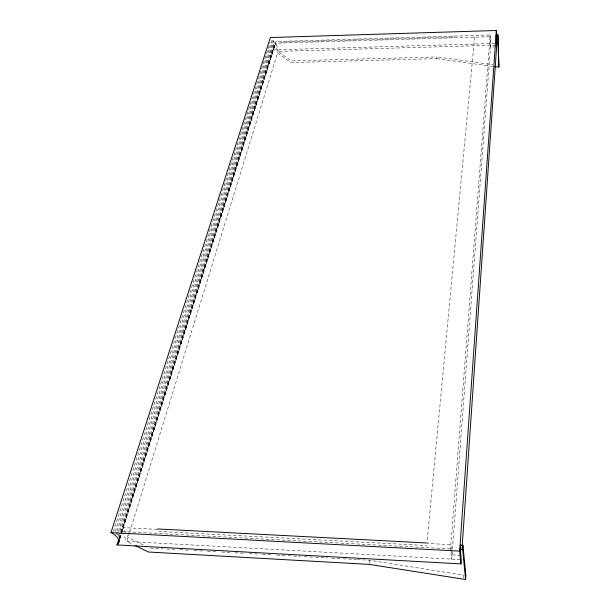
<?xml version="1.0" encoding="UTF-8"?>
<svg xmlns="http://www.w3.org/2000/svg" width="610" height="610" viewBox="0 0 610 610"><rect width="100%" height="100%" fill="white"/><g stroke="black" fill="none" stroke-linecap="round" stroke-linejoin="round"><path stroke-width="0.46" stroke-dasharray="3.05 2.29" d="M121.024 532.21L272.876 49.913C275.59 46.924 274.912 42.159 272.319 39.322L115.107 531.851M463.371 577.685L463.539 575.169L369.751 560.255L357.414 559.576M490.173 35.006L490.608 45.315L451.713 559.118L450.561 548.916L490.173 35.006L276.094 41.518L119.895 538.714M474.649 37.187L426.962 543.426L450.889 544.669L451.408 549.32M369.309 563.571L369.751 560.255M495.732 46.894L490.478 47.039L490.036 36.73L275.567 43.188L277.527 53.1L290.833 62.571L436.661 58.659L436.89 56.936L492.842 64.675M129.434 532.911L126.811 541.421L132.614 544.272M129.716 532.004L278.046 51.423L276.094 41.518M119.583 538.691L273.539 49.029M119.773 538.523L121.489 533.071M121.771 532.164L274.607 45.925M118.233 536.091L274.187 42.532M118.904 537.227L120.338 532.683M120.62 531.767L274.492 43.661M119.026 538.569L120.742 533.117M119.324 538.348L121.039 532.896M121.329 531.981L274.637 44.804M115.885 534.741L116.746 532.019M117.036 531.112L273.089 40.344M117.318 534.955L118.18 532.233M118.462 531.325L273.715 41.419M113.277 531.737L270.253 42.014M280.867 42.197L454.092 36.958M272.876 49.913L495.899 43.44M495.778 45.163L278.046 51.423L291.321 60.886L436.89 56.936M157.334 529.366L123.357 527.597L128.031 537.463L143.739 545.203M158.539 531.455L426.764 545.531M122.114 531.569L450.561 548.916M460.596 555.352L452.033 554.894L451.514 550.243M460.382 559.591L126.811 541.421L122.892 533.209M150.479 548.108L162.817 548.794M166.614 549.008L176.107 549.534M179.904 549.74L190.343 550.319M194.14 550.533L203.633 551.059M207.43 551.265L217.877 551.844M221.674 552.058L231.167 552.584M234.964 552.79L245.403 553.369M249.2 553.583L258.693 554.109M262.491 554.315L272.929 554.894M276.726 555.108L287.173 555.679M288.118 555.733L300.455 556.419M304.253 556.633L314.699 557.204M315.644 557.258L327.989 557.944M331.787 558.158L342.225 558.729M343.178 558.783L356.461 559.522M436.661 58.659L492.712 66.421"/><path stroke-width="0.91" d="M135.107 545.492L148.375 552.012L369.202 564.395L465.59 579.5L465.865 575.299L462.921 545.302L460.512 545.172L460.214 549.427L461.251 559.637L460.954 563.899L117.021 544.928L118.736 539.476M494.58 66.673L498.896 67.024L497.882 34.77L496.334 34.816L496.212 36.539L496.609 46.863L462.197 545.897M465.59 579.5L462.632 549.557L462.921 545.302M498.896 67.024L497.882 34.77M460.954 563.899L459.65 551.12L496.357 30.5L270.39 37.53L110.989 532.606C115.275 534.383 122.114 540.483 117.021 544.928M117.867 544.143L119.293 539.598M118.47 543.258L119.392 540.468M496.212 36.539L497.76 36.493M157.441 528.946L426.398 542.953M460.214 549.427L462.632 549.557M110.989 532.606L459.65 551.12M460.512 545.172L460.886 548.893M496.357 30.5L496.731 45.14L496.334 34.816"/></g></svg>
